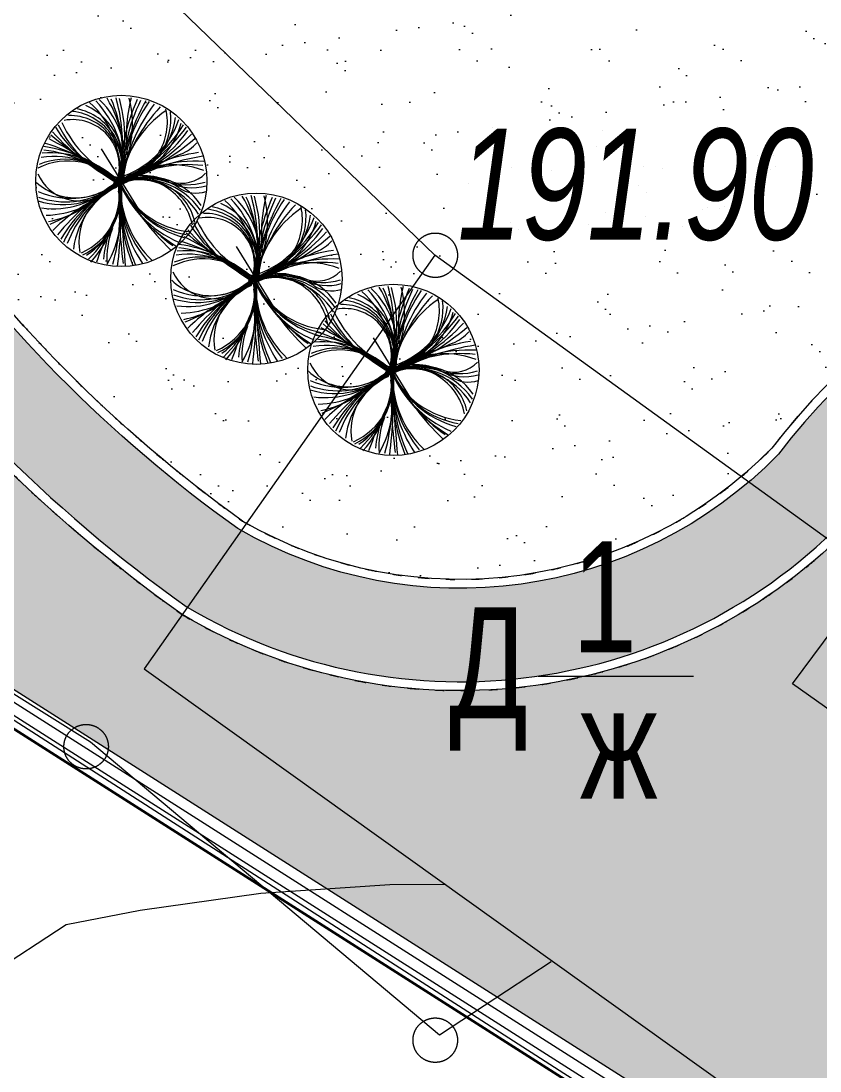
# Model space of a CAD drawing. Header units: millimetres. Extents: x -38151500 to -28914887, y -20564105 to -20349562.
# Drawn here: x -32283639 to -32276453, y -20519373 to -20509929 of the extents above; entities that cross this region are included whole.
import ezdxf
from ezdxf.xclip import XClip

# ---------------------------------------------------------------- set-up
doc = ezdxf.new("R2010")
doc.units = ezdxf.units.MM
doc.header["$MEASUREMENT"] = 0
doc.header["$XCLIPFRAME"] = 0
doc.linetypes.add('ГОСТ 2.303 6', pattern=[480, 80, -150, 100, -150])
doc.layers.add('!!! ПОДОСНОВА', color=7, linetype='Continuous')
for name, color, linetype, lineweight in [('Новый_ГП_БК_08.20_Ном._пера__5', 5, 'Continuous', 13), ('Новый_ГП_Благоустройство штриховка_Ном._пера__246', 246, 'Continuous', 13), ('Новый_ГП_Граница участка_Ном._пера__1', 1, 'Continuous', 40), ('Новый_ГП_Ограждение_Ном._пера__152', 152, 'Continuous', 18), ('Новый_ГП_озеленение_газон_Ном._пера__74', 74, 'Continuous', 20), ('Новый_ГП_озеленение_кустарники_Ном._пера__84', 84, 'Continuous', 5), ('Новый_ГП_озеленение_кустарники_Ном._пера__86', 86, 'Continuous', 13), ('Новый_ГП_озеленение_кустарники_Ном._пера__94', 94, 'Continuous', 5), ('Новый_ГП_Тротуар_Дорожки_Ном._пера__24', 26, 'Continuous', 13), ('Чертеж_1_Новофедоровское_снт 28_07$0$tp_Здания_Ном._пера__253', 252, 'Continuous', 18), ('Чертеж_1_Новофедоровское_снт 28_07$0$tp_отметки_новые_Ном._пера__253', 252, 'Continuous', 18), ('Чертеж_1_Новый_ГП_Топография_Ном._пера__253', 252, 'Continuous', 18), ('Чертеж_1_Новый_Новофедоровское_снт 28_07$0$tp_Здания_Ном._пера__253', 252, 'Continuous', 18), ('Чертеж_1_Новый_Новофедоровское_снт 28_07$0$tp_Контур растит_Ном._пера__253', 252, 'Continuous', 18), ('Чертеж_1_Новый_Новофедоровское_снт 28_07$0$tp_Ограждения рабица_Ном._пера__253', 252, 'Continuous', 18), ('Чертеж_1_Новый_Новофедоровское_снт 28_07$0$tp_отметки_новые_Ном._пера__7', 7, 'Continuous', 18), ('Чертеж_1_Новый_Новофедоровское_снт 28_07$0$tp_рельеф_Ном._пера__253', 252, 'Continuous', 18)]:
    doc.layers.add(name, color=color, linetype=linetype, lineweight=lineweight)
doc.styles.add('РЎР“Р•РќР•Р\xa0РР\xa0_РЎРўРР›Р¬_1', font='arial.ttf', dxfattribs={"width": 0.75})
doc.styles.add('РЎР“Р•РќР•Р\xa0РР\xa0_РЎРўРР›Р¬_3', font='arial.ttf', dxfattribs={"width": 0.749999})
doc.linetypes.add('МЕЖА', pattern='A,0,[7,РіРµРЅРїРїР»Р°РЅ 2025_06_18 dima РІР°СЂРёР°РЅС‚ 21.Shx,S=39.68254,R=0,X=0,Y=1.38778e-17],-5480,0', length=5480)
doc.linetypes.add('Новофедоровское_снт 28_07$0$ЗАБОР_СЕТКА', pattern='A,0,[1,РіРµРЅРїРїР»Р°РЅ 2025_06_18 dima РІР°СЂРёР°РЅС‚ 21.Shx,S=39.68254,R=0,X=0,Y=2.77556e-17],-5000,0', length=5000)
doc.linetypes.add('Новофедоровское_снт 28_07$0$МЕЖА', pattern='A,0,[5,РіРµРЅРїРїР»Р°РЅ 2025_06_18 dima РІР°СЂРёР°РЅС‚ 21.Shx,S=46.746032,R=0,X=0,Y=6.93889e-18],-6500,0', length=6500)
pattern_1 = [(37.5, (5813926.6, -7295.8), (-24.0004694, 734.119856), [0, -579.12, 0, -647.7, 0, -619.125]), (7.5, (5813926.6, -7295.8), (674.284925, 1075.23765), [0, -312.42, 0, -521.97, 0, -200.025]), (327.5, (5813458, -7295.8), (1186.488555, 2.155777), [0, -190.5, 0, -685.8, 0, -895.35]), (317.5, (5813458, -7295.8), (1145.334679, 334.393985), [0, -95.25, 0, -449.58, 0, -514.35])]

# ---------------------------------------------------------------- blocks, each defined once
blk = doc.blocks.new('Чертеж_5_1', base_point=(5813926.6, -7295.8))
at = {"layer": 'Чертеж_1_Новый_ГП_Топография_Ном._пера__253', "color": 252, "linetype": 'Новофедоровское_снт 28_07$0$МЕЖА', "lineweight": 18, "flags": 128}
for points in [[(-32308273.1, -20524360), (-32308233.4, -20524295.8), (-32297746.4, -20507196.2), (-32271576.3, -20524004), (-32260015.4, -20507966.8), (-32250099.4, -20495162.8), (-32251853.4, -20487945.8), (-32253858.4, -20480798.8), (-32259351.4, -20482760.8), (-32262206.7, -20481924.2), (-32276477.9, -20473144.8), (-32266528.8, -20456936.1), (-32274137.4, -20452237.8), (-32315168.4, -20519981.8)], [(-32277303.4, -20473795.8), (-32257903.4, -20485775.8), (-32255433.4, -20481775.8), (-32250993.4, -20493825.8), (-32260723.4, -20507435.8), (-32259863.4, -20507995.8), (-32271223.4, -20523485.8), (-32271553.4, -20524025.8), (-32271823.4, -20523855.8), (-32296303.4, -20508275.8), (-32285623.4, -20491165.8), (-32287333.4, -20490045.8)]]:
    blk.add_lwpolyline(points, close=True, dxfattribs=at)
at = {"layer": 'Чертеж_1_Новый_Новофедоровское_снт 28_07$0$tp_Здания_Ном._пера__253', "color": 252, "linetype": 'Continuous', "lineweight": 18, "flags": 128}
blk.add_lwpolyline([(-32271998.1, -20523294.6), (-32270048, -20520603.2), (-32276700.9, -20515889.9), (-32275960.4, -20514893.8), (-32279917.4, -20512034.8), (-32282532.4, -20515755.8)], close=True, dxfattribs=at)
blk.add_lwpolyline([(-32278987.6, -20515820.3), (-32277591.2, -20515820.3)], dxfattribs=at)
at = {"layer": 'Чертеж_1_Новый_Новофедоровское_снт 28_07$0$tp_Контур растит_Ном._пера__253', "color": 252, "linetype": 'Continuous', "lineweight": 18, "flags": 128}
blk.add_lwpolyline([(-32283572.4, -20508506.8), (-32279917.4, -20512034.8)], dxfattribs=at)
at = {"layer": 'Чертеж_1_Новый_Новофедоровское_снт 28_07$0$tp_Ограждения рабица_Ном._пера__253', "color": 252, "linetype": 'Новофедоровское_снт 28_07$0$ЗАБОР_СЕТКА', "lineweight": 18, "flags": 128}
blk.add_lwpolyline([(-32297746.4, -20507196.2), (-32288083.4, -20513240.8), (-32283015.4, -20516412.8), (-32279875.4, -20519048.8), (-32278871, -20518387.1)], dxfattribs=at)
at = {"layer": 'Чертеж_1_Новый_Новофедоровское_снт 28_07$0$tp_отметки_новые_Ном._пера__7', "color": 7, "linetype": 'Continuous', "lineweight": 18}
for centre in [(-32279913.4, -20512035.8), (-32283053.4, -20516455.8), (-32279913.4, -20519095.8)]:
    blk.add_circle(centre, 200, dxfattribs=at)
at = {"layer": 'Чертеж_1_Новый_Новофедоровское_снт 28_07$0$tp_рельеф_Ном._пера__253', "color": 252, "linetype": 'Continuous', "lineweight": 18, "flags": 128}
blk.add_lwpolyline([(-32279822.5, -20517695.1), (-32280322, -20517699.6), (-32281483.4, -20517775.8), (-32282566.9, -20517928.3), (-32283233.8, -20518057.8), (-32283923.3, -20518508.3), (-32284098, -20519114.6), (-32283904.6, -20519705.1), (-32283625.2, -20520274.1), (-32283249.2, -20520660.7), (-32282690.5, -20520961.3), (-32282221.2, -20521111), (-32281147.9, -20521205), (-32279016.9, -20520989.3), (-32277146.3, -20520780.4), (-32275757.6, -20520604.2)], dxfattribs=at)
at = {"layer": 'Чертеж_1_Новофедоровское_снт 28_07$0$tp_Здания_Ном._пера__253', "color": 252, "linetype": 'Continuous', "lineweight": 18, "char_height": 1000.002, "style": 'РЎР“Р•РќР•Р\xa0РР\xa0_РЎРўРР›Р¬_3'}
for s, insert, attachment_point in [('\\A1;{\\pql;\\fArial|b0|i0|c204|p0;\\W0.749999;1}', (-32278682.3, -20515108.6), 4), ('\\A1;{\\pql;\\fArial|b0|i0|c204|p0;\\W0.749999;Д}', (-32279788.9, -20516491.1), 7), ('\\A1;{\\pql;\\fArial|b0|i0|c204|p0;\\W0.749999;ж}', (-32278613.8, -20516423.8), 4)]:
    blk.add_mtext(s, dxfattribs=dict(at, insert=insert, attachment_point=attachment_point))
at = {"layer": 'Чертеж_1_Новофедоровское_снт 28_07$0$tp_отметки_новые_Ном._пера__253', "color": 252, "linetype": 'Continuous', "lineweight": 18, "insert": (-32279714.4, -20511910.4), "char_height": 999.996, "attachment_point": 7, "style": 'РЎР“Р•РќР•Р\xa0РР\xa0_РЎРўРР›Р¬_1'}
blk.add_mtext('\\A1;{\\pql;\\fArial|b0|i1|c204|p0;\\W0.750000;191.90}', dxfattribs=at)

msp = doc.modelspace()

# ---------------------------------------------------------------- hatches: boundary and pattern name
at = {"layer": 'Новый_ГП_Благоустройство штриховка_Ном._пера__246', "linetype": 'Continuous', "lineweight": 13}
h = msp.add_hatch(dxfattribs=at)
h.set_pattern_fill('Гравий_0003', color=246, style=0, pattern_type=2)
h.set_pattern_definition([(0, (5813926.62, -7252.5), (173.2051, 300), [0, -25, 50, -271.4102]), (0, (5813926.62, -7339.1), (173.2051, 300), [0, -25, 50, -271.4102]), (60, (5813926.62, -7295.8), (-173.2050711, 300.0000167), [50, -296.4102]), (60, (5814026.62, -7295.8), (-173.2050711, 300.0000167), [0, -296.4102, 50, 0, 0, 0]), (120, (5813926.62, -7295.8), (-346.4101711, 1.67e-05), [0, -296.4102, 50, 0, 0, 0]), (120, (5814026.62, -7295.8), (-346.4101711, 1.67e-05), [50, -296.4102])])
h.paths.add_polyline_path([(-32281389.65, -20499016.85), (-32282296.37, -20498450.2, 0.006807), (-32282199.39, -20499278.51, -0.3062134), (-32283041.33, -20500363.06, 0.0041139), (-32285142.27, -20501113.88, 0.2666049), (-32287507.65, -20504738.16, 0.0780142), (-32287273.51, -20507874.55, 0.1723091), (-32282145.91, -20515200.77, 0.3489048), (-32276185.26, -20514370.09, -0.2585313), (-32271792.52, -20512391.41, 0.0136544), (-32269281.01, -20512435.74, 0.3144836), (-32264527.78, -20509554.63), (-32265294.95, -20509075.19), (-32265296.68, -20509216.37, -0.3218012), (-32269252.92, -20511595.41, -0.0137708), (-32271739.6, -20511552.93, 0.2552703), (-32276825.38, -20513823.85, -0.3432439), (-32281688.92, -20514494.9, -0.1712031), (-32286459.39, -20507666.93, -0.0778536), (-32286669.56, -20504795.9, -0.2637), (-32284803.22, -20501884.26, -0.0040028), (-32282771.58, -20501158.6, 0.3175283), (-32281357.16, -20499239.8, -0.0065687)])
at = {"layer": 'Новый_ГП_озеленение_газон_Ном._пера__74', "linetype": 'Continuous', "lineweight": 20}
h = msp.add_hatch(dxfattribs=at)
h.set_pattern_fill('AR_SAND_0003', color=74, style=0, pattern_type=2)
h.set_pattern_definition(pattern_1)
h.paths.add_polyline_path([(-32295187.89, -20507055.27), (-32295891.42, -20508182.38), (-32271650.86, -20523609.99), (-32271472.77, -20523318.57), (-32262368.35, -20510904.18), (-32264459.18, -20509597.51, -0.3182453), (-32269283.52, -20512515.76, -0.0136448), (-32271797.63, -20512471.26, 0.258872), (-32276124, -20514421.77, -0.3493763), (-32282189.52, -20515267.92, -0.1724048), (-32287351.04, -20507894.33, -0.0780291), (-32287587.46, -20504732.63, -0.2668386), (-32285174.3, -20501040.41, -0.0041241), (-32283066.91, -20500287.26, 0.3045295), (-32282279.76, -20499281.03, -0.0082483), (-32282381.92, -20498396.73), (-32285061.68, -20496722.07), (-32291058.51, -20506317.62), (-32290179.38, -20506867.03), (-32291662.99, -20509241.3)])
h = msp.add_hatch(dxfattribs=at)
h.set_pattern_fill('AR_SAND_0003', color=74, style=0, pattern_type=2)
h.set_pattern_definition(pattern_1)
h.paths.add_polyline_path([(-32282745.81, -20501234.34, 0.0039917), (-32284770.64, -20501957.52, 0.2633703), (-32286589.74, -20504801.36, 0.0778382), (-32286381.85, -20507647.17, 0.171087), (-32281645.51, -20514427.59, 0.342622), (-32276886.05, -20513771.47, -0.2549845), (-32271734.62, -20511473.08, 0.0137834), (-32269250.07, -20511515.38, 0.3210024), (-32265376.07, -20509198.38), (-32265369.78, -20509028.43), (-32281298.33, -20499073.92, 0.0090704), (-32281277.05, -20499234.57, -0.3183331)])

# ---------------------------------------------------------------- linework, layer by layer
at = {"layer": 'Новый_ГП_БК_08.20_Ном._пера__5', "color": 5, "linetype": 'ГОСТ 2.303 6', "lineweight": 13}
msp.add_lwpolyline([(-32265376.07, -20509198.38, -0.3210024), (-32269250.07, -20511515.38, -0.0137834), (-32271734.62, -20511473.08, 0.2549845), (-32276886.05, -20513771.47, -0.342622), (-32281645.51, -20514427.59, -0.171087), (-32286381.85, -20507647.17, -0.0778382), (-32286589.74, -20504801.36, -0.2633703), (-32284770.64, -20501957.52, -0.0039917), (-32282745.81, -20501234.34, 0.3183331), (-32281277.05, -20499234.57, -0.0090704), (-32281298.33, -20499073.92), (-32282381.92, -20498396.73, 0.0082483), (-32282279.76, -20499281.03, -0.3045295), (-32283066.92, -20500287.26, 0.0041241), (-32285174.3, -20501040.41, 0.2668386), (-32287587.46, -20504732.63, 0.0780291), (-32287351.04, -20507894.33, 0.1724048), (-32282189.52, -20515267.92, 0.3493763), (-32276124, -20514421.77, -0.258872), (-32271797.63, -20512471.26, 0.0136448), (-32269283.52, -20512515.76, 0.3182453), (-32264459.18, -20509597.51), (-32265369.78, -20509028.43)], format="xyb", close=True, dxfattribs=at)
at = {"layer": 'Новый_ГП_Граница участка_Ном._пера__1', "color": 1, "linetype": 'МЕЖА', "lineweight": 40}
msp.add_lwpolyline([(-32277303.38, -20473795.8), (-32257903.38, -20485775.8), (-32255433.38, -20481775.8), (-32250993.38, -20493825.8), (-32260723.38, -20507435.8), (-32259863.38, -20507995.8), (-32271223.38, -20523485.8), (-32271553.38, -20524025.8), (-32271823.38, -20523855.8), (-32296303.38, -20508275.8), (-32285623.38, -20491165.8), (-32287333.38, -20490045.8)], close=True, dxfattribs=at)
at = {"layer": 'Новый_ГП_Ограждение_Ном._пера__152', "color": 152, "linetype": 'Continuous', "lineweight": 18}
msp.add_lwpolyline([(-32295101.02, -20506916.11), (-32295891.42, -20508182.38), (-32271650.86, -20523609.99), (-32271472.77, -20523318.57), (-32260292.86, -20508074.13), (-32261149.66, -20507516.22), (-32251329.79, -20493780.51), (-32255501.85, -20482457.67), (-32257805.75, -20486188.68), (-32277205.7, -20474208.71), (-32279539.89, -20477990.43), (-32279709.1, -20477883.78), (-32277270.82, -20473933.43), (-32257870.84, -20485913.42), (-32255456.21, -20482003.09), (-32251105.52, -20493810.7), (-32260865.47, -20507462.6), (-32260006.54, -20508021.91), (-32271306.51, -20523430.06), (-32271586.41, -20523888.08), (-32296166.06, -20508244.66), (-32295270.63, -20506810.13), (-32295101.15, -20506916.03)], dxfattribs=at)
msp.add_lwpolyline([(-32277238.26, -20474071.07), (-32257838.29, -20486051.05), (-32255479.03, -20482230.38), (-32251217.65, -20493795.6), (-32261007.57, -20507489.41), (-32260149.7, -20508048.02), (-32271389.64, -20523374.32), (-32271618.64, -20523749.03), (-32296028.74, -20508213.52), (-32285350.11, -20491105.7), (-32287060.93, -20489985.17)], close=True, dxfattribs=at)
at = {"layer": 'Новый_ГП_озеленение_газон_Ном._пера__74', "color": 74, "linetype": 'Continuous', "lineweight": 20}
for points in [[(-32291662.99, -20509241.3), (-32295187.89, -20507055.27), (-32295891.42, -20508182.38), (-32271650.86, -20523609.99), (-32271472.77, -20523318.57), (-32262368.35, -20510904.18), (-32264459.18, -20509597.51, -0.3182453), (-32269283.52, -20512515.76, -0.0136448), (-32271797.63, -20512471.26, 0.258872), (-32276124, -20514421.77, -0.3493763), (-32282189.52, -20515267.92, -0.1724048), (-32287351.04, -20507894.33, -0.0780291), (-32287587.46, -20504732.63, -0.2668386), (-32285174.3, -20501040.41, -0.0041241), (-32283066.91, -20500287.26, 0.3045295), (-32282279.76, -20499281.03, -0.0082483), (-32282381.92, -20498396.73), (-32285061.68, -20496722.07), (-32291058.51, -20506317.62), (-32290179.38, -20506867.03)], [(-32265369.78, -20509028.43), (-32265376.07, -20509198.38, -0.3210024), (-32269250.07, -20511515.38, -0.0137834), (-32271734.62, -20511473.08, 0.2549845), (-32276886.05, -20513771.47, -0.342622), (-32281645.51, -20514427.59, -0.171087), (-32286381.85, -20507647.17, -0.0778382), (-32286589.74, -20504801.36, -0.2633703), (-32284770.64, -20501957.52, -0.0039917), (-32282745.81, -20501234.34, 0.3183331), (-32281277.05, -20499234.57, -0.0090704), (-32281298.33, -20499073.92)]]:
    msp.add_lwpolyline(points, format="xyb", close=True, dxfattribs=at)
at = {"layer": 'Новый_ГП_озеленение_кустарники_Ном._пера__84', "color": 84, "linetype": 'Continuous', "lineweight": 5}
for p, q in [((-32282558.18, -20511656.62), (-32282915.63, -20511077.68)), ((-32283026.37, -20511545.87), (-32282447.43, -20511188.43)), ((-32281343.38, -20512536.55), (-32281700.83, -20511957.6)), ((-32281811.58, -20512425.8), (-32281232.63, -20512068.35)), ((-32280111.23, -20513356.05), (-32280468.68, -20512777.1)), ((-32280579.42, -20513245.3), (-32280000.48, -20512887.85))]:
    msp.add_line(p, q, dxfattribs=at)
at = {"layer": 'Новый_ГП_озеленение_кустарники_Ном._пера__86', "color": 86, "linetype": 'Continuous', "lineweight": 13}
for centre in [(-32282736.9, -20511367.15), (-32281522.1, -20512247.07), (-32280289.95, -20513066.57)]:
    msp.add_circle(centre, 770.25, dxfattribs=at)
at = {"layer": 'Новый_ГП_озеленение_кустарники_Ном._пера__94', "color": 94, "linetype": 'Continuous', "lineweight": 5}
for centre, radius, start, end in [((-32283282.32, -20511201.75), 559.67, 343.593802, 66.159102), ((-32283539.14, -20511253.07), 785.44, 352.44954, 48.791784), ((-32283641.7, -20511289.82), 932.04, 356.182265, 43.575481), ((-32283430.12, -20511163.26), 723.77, 344.331126, 46.904688), ((-32283773.42, -20511180.71), 1065.42, 351.924681, 31.533564), ((-32283948.1, -20511125.11), 1224.01, 352.957714, 23.737631), ((-32283557.23, -20510858.31), 921.61, 324.789004, 14.807868), ((-32284302.26, -20511045.34), 1576.48, 356.662955, 15.702291), ((-32280594.65, -20511706.86), 2195.21, 151.106178, 171.208514), ((-32283998.36, -20510980.56), 1293.49, 356.193766, 15.918386), ((-32280918.67, -20511379.6), 1832.74, 156.059634, 179.090828), ((-32281352.73, -20511682.94), 1425.82, 136.461365, 166.472321), ((-32281343.12, -20511442.36), 1389.21, 145.387988, 177.555594), ((-32281192.73, -20511319.7), 1528.78, 153.728136, 181.421885), ((-32281325.29, -20511536.91), 1408.5, 142.32876, 171.568082), ((-32281226.61, -20510969.17), 1465.26, 166.165259, 187.185336), ((-32283195.94, -20511226.86), 447.04, 342.400476, 92.158282), ((-32283238.94, -20511247.62), 510, 345.881866, 82.448989), ((-32283237.8, -20511216.85), 508.39, 345.091891, 78.29152), ((-32282942.19, -20510702.88), 698.62, 284.619527, 352.288405), ((-32281763.69, -20511555.96), 1001.45, 124.732659, 169.145171), ((-32282854.91, -20510836.94), 532.39, 282.380088, 12.605009), ((-32282851.98, -20510808.51), 561.7, 288.543315, 6.338331), ((-32282399.64, -20510318.29), 1087.9, 211.331593, 252.816436), ((-32282375, -20510409.39), 1033.25, 205.983532, 248.158126), ((-32282352.31, -20510422.57), 1010.05, 204.53121, 246.739662), ((-32283173.29, -20511234.63), 418.97, 342.964497, 100.655477), ((-32283443.83, -20509925.97), 1608.74, 295.03763, 323.469087), ((-32283306.45, -20510169.68), 1323.82, 294.322528, 328.49878), ((-32282995.19, -20510550.34), 820.69, 286.666873, 341.11797), ((-32282861.61, -20510671.6), 686.27, 282.124452, 345.060504), ((-32279585.62, -20506400.21), 5920.61, 230.276823, 237.077042), ((-32282010.72, -20509746.66), 1787.8, 221.258459, 245.609125), ((-32283604.11, -20509191.48), 2356.36, 290.624585, 310.438379), ((-32283110.65, -20510226.49), 1190.87, 286.774753, 324.714649), ((-32283285.11, -20509867.22), 1597.89, 289.958411, 317.541397), ((-32283626.01, -20512372.14), 1328.01, 48.670802, 81.679322), ((-32283967.02, -20512831.87), 1883.56, 50.789176, 73.089968), ((-32285378.1, -20514831.67), 4327.64, 52.82288, 62.58966), ((-32282366.11, -20510740.51), 419.86, 293.193647, 317.336656), ((-32283241.55, -20511773.35), 601.7, 39.885266, 112.930351), ((-32283339.92, -20511906.85), 759.88, 41.219005, 98.86589), ((-32283369.09, -20511912.9), 798.45, 40.811167, 95.679403), ((-32283564.56, -20512244.84), 1162.24, 47.532097, 83.521658), ((-32281802.55, -20512763.79), 1668.93, 98.25601, 123.537832), ((-32278331.71, -20520156.35), 9823.89, 113.193647, 116.37975), ((-32281676.85, -20513245.72), 2125.36, 98.809627, 118.607111), ((-32283214.37, -20511804.09), 615.89, 42.475803, 116.354806), ((-32282283.23, -20512036.09), 814.59, 69.145489, 125.523895), ((-32282064.83, -20512404.35), 1215.13, 86.626914, 124.675431), ((-32282139.52, -20512380.1), 1159.27, 83.20014, 120.681832), ((-32283144.81, -20510998.58), 520.82, 227.239855, 319.698208), ((-32283113.21, -20511136.7), 410.45, 204.030405, 302.251624), ((-32282555.62, -20511997.98), 645.75, 34.823655, 107.592859), ((-32281855.21, -20511038.51), 951.8, 199.914486, 247.393985), ((-32282538.77, -20512053.19), 710.12, 72.993389, 107.220858), ((-32282498.73, -20511906.42), 576.02, 33.690579, 115.632889), ((-32282524.43, -20511770.68), 449.59, 61.70795, 119.546081), ((-32282613.61, -20511870.57), 527.47, 11.714309, 104.473028), ((-32282493.04, -20511992.29), 653.06, 71.603953, 111.814394), ((-32282502.33, -20511839.04), 498.32, 55.561905, 117.786125), ((-32282554.07, -20511847.74), 491.83, 13.025308, 110.73304), ((-32282602.34, -20512018.74), 662.62, 32.254072, 100.886665), ((-32282192.52, -20511088.68), 299.21, 251.603953, 315.566732), ((-32283193.41, -20510777.9), 745.39, 246.877311, 307.76599), ((-32283264.87, -20510820.08), 759.79, 253.076533, 313.726613), ((-32283235.86, -20510832.82), 722.5, 250.10111, 301.969183), ((-32283350.59, -20510828.89), 788.22, 262.510654, 312.134871), ((-32283430.31, -20510820.52), 855.22, 271.154696, 314.143584), ((-32284626.8, -20508897.69), 3119.69, 293.628777, 306.032761), ((-32281523.54, -20513339.05), 2326.24, 122.499095, 140.22353), ((-32282173.25, -20512538.34), 1283.51, 118.475519, 149.647737), ((-32282271.32, -20512359.14), 1078.42, 119.306379, 155.940485), ((-32282268.19, -20512288.95), 1019.64, 120.467689, 159.463165), ((-32282440.39, -20512065.32), 731.58, 112.525062, 173.32445), ((-32282593.5, -20511917.23), 524.99, 110.953068, 190.131457), ((-32283346.84, -20511452.28), 614.7, 294.162196, 6.19104), ((-32283346.72, -20511484.12), 607.51, 295.651521, 5.270459), ((-32283416.28, -20511483.93), 663.11, 303.640378, 8.301985), ((-32283666.25, -20511396.78), 925, 313.164651, 1.245362), ((-32283793.32, -20511392.63), 1051.97, 318.000319, 0.868666), ((-32283659.56, -20511653.52), 919.14, 329.84397, 12.182997), ((-32284505.36, -20511640.15), 1757.71, 344.309031, 7.745517), ((-32288095.34, -20511512.45), 5361.73, 353.346072, 0.880103), ((-32021163.03, -20490178.35), 262457.79, 184.63958, 184.7977603), ((-32281487.15, -20511405.72), 1271.89, 179.759249, 213.68111), ((-32278450.57, -20511537.99), 4307.77, 178.493759, 187.625345), ((-32281681.71, -20511391.23), 1075.66, 181.78621, 220.175878), ((-32281928.77, -20511004.21), 906.25, 204.020814, 254.197929), ((-32282049.57, -20511050.07), 777.29, 204.558191, 263.976627), ((-32281575.76, -20510834.64), 1301.88, 205.022903, 239.06203), ((-32280999.79, -20511431.86), 1751.95, 179.028632, 203.108368), ((-32281117.6, -20511514.2), 1634.07, 176.924615, 201.998588), ((-32282020.47, -20511073.29), 787.64, 202.882225, 260.28785), ((-32281831.82, -20511421.57), 912.3, 178.892192, 226.529826), ((-32280555.21, -20510204.86), 2489.93, 208.834866, 225.723902), ((-32281462.86, -20510788.77), 1414.57, 206.067372, 235.093136), ((-32282151.43, -20510786.77), 614.21, 252.993389, 286.046002), ((-32282098.52, -20510979.42), 449.01, 241.70795, 286.137227), ((-32282062.87, -20511198.14), 278.77, 235.561905, 288.583598), ((-32283570.04, -20510809.98), 939.83, 280.996176, 312.562966), ((-32282228.06, -20512942.53), 1595.07, 117.669094, 134.906335), ((-32282324.34, -20512132.99), 785.44, 352.44954, 48.791784), ((-32282426.9, -20512169.74), 932.04, 356.182265, 43.575481), ((-32282215.32, -20512043.18), 723.77, 344.331126, 46.904688), ((-32282558.62, -20512060.63), 1065.42, 351.924681, 31.533564), ((-32282733.3, -20512005.04), 1224.01, 352.957714, 23.737631), ((-32282342.43, -20511738.24), 921.61, 324.789004, 14.807868), ((-32283087.46, -20511925.27), 1576.48, 356.662955, 15.702291), ((-32279379.85, -20512586.78), 2195.21, 151.106178, 171.208514), ((-32282783.56, -20511860.49), 1293.49, 356.193766, 15.918386), ((-32279703.88, -20512259.52), 1832.74, 156.059634, 179.090828), ((-32280128.32, -20512322.29), 1389.21, 145.387988, 177.555594), ((-32279977.94, -20512199.62), 1528.78, 153.728136, 181.421885), ((-32280011.81, -20511849.09), 1465.26, 166.165259, 187.185336), ((-32279189.96, -20513424.05), 3996.75, 153.107421, 160.604606), ((-32282024.14, -20512127.55), 510, 345.881866, 82.448989), ((-32282023.01, -20512096.77), 508.39, 345.091891, 78.29152), ((-32282067.52, -20512081.68), 559.67, 343.593802, 66.159102), ((-32280548.9, -20512435.88), 1001.45, 124.732659, 169.145171), ((-32281640.12, -20511716.87), 532.39, 282.380088, 12.605009), ((-32280137.93, -20512562.86), 1425.82, 136.461365, 166.472321), ((-32280110.49, -20512416.83), 1408.5, 142.32876, 171.568082), ((-32281637.18, -20511688.44), 561.7, 288.543315, 6.338331), ((-32281160.2, -20511289.31), 1033.25, 205.983532, 248.158126), ((-32281137.51, -20511302.49), 1010.05, 204.53121, 246.739662), ((-32281958.49, -20512114.55), 418.97, 342.964497, 100.655477), ((-32281981.14, -20512106.78), 447.04, 342.400476, 92.158282), ((-32281727.4, -20511582.8), 698.62, 284.619527, 352.288405), ((-32282091.65, -20511049.6), 1323.82, 294.322528, 328.49878), ((-32281780.39, -20511430.26), 820.69, 286.666873, 341.11797), ((-32281646.81, -20511551.53), 686.27, 282.124452, 345.060504), ((-32281580.31, -20512216.85), 1325.89, 163.318045, 173.709465), ((-32282159.23, -20512057.86), 707.91, 158.323065, 184.650866), ((-32278370.83, -20507280.13), 5920.61, 230.276823, 237.077042), ((-32280795.92, -20510626.58), 1787.8, 221.258459, 245.609125), ((-32281184.84, -20511198.21), 1087.9, 211.331593, 252.816436), ((-32281895.85, -20511106.41), 1190.87, 286.774753, 324.714649), ((-32282229.03, -20510805.89), 1608.74, 295.03763, 323.469087), ((-32282070.31, -20510747.15), 1597.89, 289.958411, 317.541397), ((-32282752.22, -20513711.8), 1883.56, 50.789176, 73.089968), ((-32284163.3, -20515711.59), 4327.64, 52.82288, 62.58966), ((-32282389.31, -20510071.41), 2356.36, 290.624585, 310.438379), ((-32281151.31, -20511620.43), 419.86, 293.193647, 317.336656), ((-32282154.3, -20512792.83), 798.45, 40.811167, 95.679403), ((-32282411.21, -20513252.06), 1328.01, 48.670802, 81.679322), ((-32282349.77, -20513124.77), 1162.24, 47.532097, 83.521658), ((-32280587.76, -20513643.71), 1668.93, 98.25601, 123.537832), ((-32277116.92, -20521036.27), 9823.89, 113.193647, 116.37975), ((-32280462.05, -20514125.65), 2125.36, 98.809627, 118.607111), ((-32281999.58, -20512684.01), 615.89, 42.475803, 116.354806), ((-32282026.75, -20512653.28), 601.7, 39.885266, 112.930351), ((-32282125.13, -20512786.77), 759.88, 41.219005, 98.86589), ((-32281068.44, -20512916.01), 814.59, 69.145489, 125.523895), ((-32280850.03, -20513284.27), 1215.13, 86.626914, 124.675431), ((-32280924.72, -20513260.02), 1159.27, 83.20014, 120.681832), ((-32281930.02, -20511878.5), 520.82, 227.239855, 319.698208), ((-32281898.42, -20512016.63), 410.45, 204.030405, 302.251624), ((-32281283.93, -20512786.34), 576.02, 33.690579, 115.632889), ((-32281309.63, -20512650.6), 449.59, 61.70795, 119.546081), ((-32280977.73, -20511968.61), 299.21, 251.603953, 315.566732), ((-32281978.61, -20511657.83), 745.39, 246.877311, 307.76599), ((-32282050.07, -20511700.01), 759.79, 253.076533, 313.726613), ((-32282135.79, -20511708.81), 788.22, 262.510654, 312.134871), ((-32283412, -20509777.61), 3119.69, 293.628777, 306.032761), ((-32280308.75, -20514218.97), 2326.24, 122.499095, 140.22353), ((-32280958.45, -20513418.26), 1283.51, 118.475519, 149.647737), ((-32281056.52, -20513239.06), 1078.42, 119.306379, 155.940485), ((-32281053.39, -20513168.88), 1019.64, 120.467689, 159.463165), ((-32281225.59, -20512945.24), 731.58, 112.525062, 173.32445), ((-32281378.7, -20512797.15), 524.99, 110.953068, 190.131457), ((-32282132.04, -20512332.21), 614.7, 294.162196, 6.19104), ((-32282131.92, -20512364.04), 607.51, 295.651521, 5.270459), ((-32282201.48, -20512363.86), 663.11, 303.640378, 8.301985), ((-32282451.45, -20512276.71), 925, 313.164651, 1.245362), ((-32282578.52, -20512272.55), 1051.97, 318.000319, 0.868666), ((-32283290.56, -20512520.07), 1757.71, 344.309031, 7.745517), ((-32286880.54, -20512392.38), 5361.73, 353.346072, 0.880103), ((-32019948.23, -20491058.27), 262457.79, 184.63958, 184.7977603), ((-32280272.35, -20512285.65), 1271.89, 179.759249, 213.68111), ((-32277235.77, -20512417.92), 4307.77, 178.493759, 187.625345), ((-32280466.91, -20512271.15), 1075.66, 181.78621, 220.175878), ((-32280713.97, -20511884.14), 906.25, 204.020814, 254.197929), ((-32280834.77, -20511929.99), 777.29, 204.558191, 263.976627), ((-32280360.97, -20511714.56), 1301.88, 205.022903, 239.06203), ((-32279785, -20512311.78), 1751.95, 179.028632, 203.108368), ((-32279902.8, -20512394.13), 1634.07, 176.924615, 201.998588), ((-32281340.82, -20512877.9), 645.75, 34.823655, 107.592859), ((-32280640.41, -20511918.43), 951.8, 199.914486, 247.393985), ((-32281323.97, -20512933.11), 710.12, 72.993389, 107.220858), ((-32280805.68, -20511953.21), 787.64, 202.882225, 260.28785), ((-32281398.81, -20512750.49), 527.47, 11.714309, 104.473028), ((-32280617.02, -20512301.5), 912.3, 178.892192, 226.529826), ((-32279340.41, -20511084.78), 2489.93, 208.834866, 225.723902), ((-32281278.25, -20512872.21), 653.06, 71.603953, 111.814394), ((-32281287.53, -20512718.96), 498.32, 55.561905, 117.786125), ((-32280248.07, -20511668.69), 1414.57, 206.067372, 235.093136), ((-32281339.27, -20512727.67), 491.83, 13.025308, 110.73304), ((-32281387.55, -20512898.66), 662.62, 32.254072, 100.886665), ((-32280936.63, -20511666.69), 614.21, 252.993389, 286.046002), ((-32280883.73, -20511859.35), 449.01, 241.70795, 286.137227), ((-32280848.07, -20512078.06), 278.77, 235.561905, 288.583598), ((-32282021.06, -20511712.74), 722.5, 250.10111, 301.969183), ((-32282215.51, -20511700.45), 855.22, 271.154696, 314.143584), ((-32282355.24, -20511689.9), 939.83, 280.996176, 312.562966), ((-32282444.76, -20512533.44), 919.14, 329.84397, 12.182997), ((-32280835.37, -20512901.18), 559.67, 343.593802, 66.159102), ((-32281092.19, -20512952.49), 785.44, 352.44954, 48.791784), ((-32281194.75, -20512989.24), 932.04, 356.182265, 43.575481), ((-32280983.17, -20512862.68), 723.77, 344.331126, 46.904688), ((-32281326.47, -20512880.13), 1065.42, 351.924681, 31.533564), ((-32281501.15, -20512824.54), 1224.01, 352.957714, 23.737631), ((-32281110.28, -20512557.73), 921.61, 324.789004, 14.807868), ((-32281855.31, -20512744.77), 1576.48, 356.662955, 15.702291), ((-32278147.7, -20513406.28), 2195.21, 151.106178, 171.208514), ((-32281551.41, -20512679.98), 1293.49, 356.193766, 15.918386), ((-32278471.73, -20513079.02), 1832.74, 156.059634, 179.090828), ((-32278905.78, -20513382.36), 1425.82, 136.461365, 166.472321), ((-32278896.17, -20513141.78), 1389.21, 145.387988, 177.555594), ((-32278745.78, -20513019.12), 1528.78, 153.728136, 181.421885), ((-32278878.34, -20513236.33), 1408.5, 142.32876, 171.568082), ((-32278779.66, -20512668.59), 1465.26, 166.165259, 187.185336), ((-32281013.26, -20513822.45), 1595.07, 117.669094, 134.906335), ((-32277975.16, -20514303.98), 3996.75, 153.107421, 160.604606), ((-32280748.99, -20512926.28), 447.04, 342.400476, 92.158282), ((-32280791.99, -20512947.04), 510, 345.881866, 82.448989), ((-32280790.85, -20512916.27), 508.39, 345.091891, 78.29152), ((-32280495.24, -20512402.3), 698.62, 284.619527, 352.288405), ((-32279316.74, -20513255.38), 1001.45, 124.732659, 169.145171), ((-32280407.97, -20512536.37), 532.39, 282.380088, 12.605009), ((-32280405.03, -20512507.93), 561.7, 288.543315, 6.338331), ((-32279952.69, -20512017.71), 1087.9, 211.331593, 252.816436), ((-32279928.05, -20512108.81), 1033.25, 205.983532, 248.158126), ((-32279905.36, -20512121.99), 1010.05, 204.53121, 246.739662), ((-32280726.34, -20512934.05), 418.97, 342.964497, 100.655477), ((-32280996.88, -20511625.39), 1608.74, 295.03763, 323.469087), ((-32280859.5, -20511869.1), 1323.82, 294.322528, 328.49878), ((-32280548.24, -20512249.76), 820.69, 286.666873, 341.11797), ((-32280414.66, -20512371.03), 686.27, 282.124452, 345.060504), ((-32280944.43, -20512937.78), 707.91, 158.323065, 184.650866), ((-32277138.68, -20508099.63), 5920.61, 230.276823, 237.077042), ((-32279563.77, -20511446.08), 1787.8, 221.258459, 245.609125), ((-32281157.16, -20510890.9), 2356.36, 290.624585, 310.438379), ((-32280663.7, -20511925.91), 1190.87, 286.774753, 324.714649), ((-32280838.16, -20511566.64), 1597.89, 289.958411, 317.541397), ((-32280365.51, -20513096.77), 1325.89, 163.318045, 173.709465), ((-32281179.06, -20514071.56), 1328.01, 48.670802, 81.679322), ((-32281520.07, -20514531.29), 1883.56, 50.789176, 73.089968), ((-32282931.15, -20516531.09), 4327.64, 52.82288, 62.58966), ((-32279919.16, -20512439.93), 419.86, 293.193647, 317.336656), ((-32280794.6, -20513472.77), 601.7, 39.885266, 112.930351), ((-32280892.97, -20513606.27), 759.88, 41.219005, 98.86589), ((-32280922.14, -20513612.33), 798.45, 40.811167, 95.679403), ((-32281117.61, -20513944.26), 1162.24, 47.532097, 83.521658), ((-32279355.6, -20514463.21), 1668.93, 98.25601, 123.537832), ((-32275884.76, -20521855.77), 9823.89, 113.193647, 116.37975), ((-32279229.9, -20514945.14), 2125.36, 98.809627, 118.607111), ((-32280767.42, -20513503.51), 615.89, 42.475803, 116.354806), ((-32279836.28, -20513735.51), 814.59, 69.145489, 125.523895), ((-32279617.88, -20514103.77), 1215.13, 86.626914, 124.675431), ((-32279692.57, -20514079.52), 1159.27, 83.20014, 120.681832), ((-32280697.86, -20512698), 520.82, 227.239855, 319.698208), ((-32280666.26, -20512836.12), 410.45, 204.030405, 302.251624), ((-32280108.67, -20513697.4), 645.75, 34.823655, 107.592859), ((-32279408.26, -20512737.93), 951.8, 199.914486, 247.393985), ((-32280091.82, -20513752.61), 710.12, 72.993389, 107.220858), ((-32280051.78, -20513605.84), 576.02, 33.690579, 115.632889), ((-32280077.48, -20513470.1), 449.59, 61.70795, 119.546081), ((-32280166.66, -20513569.99), 527.47, 11.714309, 104.473028), ((-32280046.09, -20513691.71), 653.06, 71.603953, 111.814394), ((-32280055.38, -20513538.46), 498.32, 55.561905, 117.786125), ((-32280107.12, -20513547.17), 491.83, 13.025308, 110.73304), ((-32280155.39, -20513718.16), 662.62, 32.254072, 100.886665), ((-32279745.57, -20512788.1), 299.21, 251.603953, 315.566732), ((-32280746.46, -20512477.33), 745.39, 246.877311, 307.76599), ((-32280817.92, -20512519.51), 759.79, 253.076533, 313.726613), ((-32280788.91, -20512532.24), 722.5, 250.10111, 301.969183), ((-32280903.64, -20512528.31), 788.22, 262.510654, 312.134871), ((-32280983.36, -20512519.94), 855.22, 271.154696, 314.143584), ((-32282179.85, -20510597.11), 3119.69, 293.628777, 306.032761), ((-32279076.59, -20515038.47), 2326.24, 122.499095, 140.22353), ((-32279726.3, -20514237.76), 1283.51, 118.475519, 149.647737), ((-32279824.37, -20514058.56), 1078.42, 119.306379, 155.940485), ((-32279821.24, -20513988.37), 1019.64, 120.467689, 159.463165), ((-32279993.44, -20513764.74), 731.58, 112.525062, 173.32445), ((-32280146.55, -20513616.65), 524.99, 110.953068, 190.131457), ((-32280899.89, -20513151.7), 614.7, 294.162196, 6.19104), ((-32280899.77, -20513183.54), 607.51, 295.651521, 5.270459), ((-32280969.33, -20513183.36), 663.11, 303.640378, 8.301985), ((-32281219.3, -20513096.2), 925, 313.164651, 1.245362), ((-32281346.37, -20513092.05), 1051.97, 318.000319, 0.868666), ((-32281212.61, -20513352.94), 919.14, 329.84397, 12.182997), ((-32282058.41, -20513339.57), 1757.71, 344.309031, 7.745517), ((-32285648.39, -20513211.87), 5361.73, 353.346072, 0.880103), ((-32018716.08, -20491877.77), 262457.79, 184.63958, 184.7977603), ((-32279040.2, -20513105.14), 1271.89, 179.759249, 213.68111), ((-32276003.62, -20513237.41), 4307.77, 178.493759, 187.625345), ((-32279234.76, -20513090.65), 1075.66, 181.78621, 220.175878), ((-32279481.82, -20512703.63), 906.25, 204.020814, 254.197929), ((-32279602.62, -20512749.49), 777.29, 204.558191, 263.976627), ((-32279128.81, -20512534.06), 1301.88, 205.022903, 239.06203), ((-32278552.84, -20513131.28), 1751.95, 179.028632, 203.108368), ((-32278670.65, -20513213.63), 1634.07, 176.924615, 201.998588), ((-32279573.52, -20512772.71), 787.64, 202.882225, 260.28785), ((-32279384.87, -20513120.99), 912.3, 178.892192, 226.529826), ((-32278108.26, -20511904.28), 2489.93, 208.834866, 225.723902), ((-32279015.91, -20512488.19), 1414.57, 206.067372, 235.093136), ((-32279704.48, -20512486.19), 614.21, 252.993389, 286.046002), ((-32279651.58, -20512678.84), 449.01, 241.70795, 286.137227), ((-32279615.92, -20512897.56), 278.77, 235.561905, 288.583598), ((-32281123.09, -20512509.4), 939.83, 280.996176, 312.562966), ((-32279781.11, -20514641.95), 1595.07, 117.669094, 134.906335), ((-32276743.01, -20515123.48), 3996.75, 153.107421, 160.604606), ((-32279133.36, -20513916.27), 1325.89, 163.318045, 173.709465), ((-32279712.28, -20513757.28), 707.91, 158.323065, 184.650866)]:
    msp.add_arc(centre, radius, start, end, dxfattribs=at)
at = {"layer": 'Новый_ГП_Тротуар_Дорожки_Ном._пера__24', "color": 26, "linetype": 'Continuous', "lineweight": 13}
msp.add_lwpolyline([(-32265296.68, -20509216.37, -0.3218012), (-32269252.92, -20511595.41, -0.0137708), (-32271739.6, -20511552.93, 0.2552703), (-32276825.38, -20513823.85, -0.3432439), (-32281688.92, -20514494.9, -0.1712031), (-32286459.39, -20507666.93, -0.0778536), (-32286669.56, -20504795.9, -0.2637), (-32284803.22, -20501884.26, -0.0040028), (-32282771.58, -20501158.6, 0.3175283), (-32281357.16, -20499239.8, -0.0134251), (-32281417.3, -20498783.32), (-32282319.3, -20498219.62, 0.0086983), (-32282199.39, -20499278.51, -0.3062134), (-32283041.33, -20500363.06, 0.0041139), (-32285142.27, -20501113.88, 0.2666049), (-32287507.65, -20504738.16, 0.0780142), (-32287273.51, -20507874.55, 0.1723091), (-32282145.91, -20515200.77, 0.3489048), (-32276185.26, -20514370.09, -0.2585313), (-32271792.52, -20512391.41, 0.0136544), (-32269281.01, -20512435.74, 0.3198609), (-32264490.24, -20509467.48), (-32265293.6, -20508965.42)], format="xyb", close=True, dxfattribs=at)

# ---------------------------------------------------------------- block references
at = {"layer": '!!! ПОДОСНОВА', "color": 252, "linetype": 'Continuous', "lineweight": 40}
ref = msp.add_blockref('Чертеж_5_1', (5813926.62, -7295.8), dxfattribs=at)
XClip(ref).set_block_clipping_path([(-32342847.3118521906, -20426134.2498699203), (-32342847.3118521906, -20517391.6082299612), (-32320266.7422028184, -20517391.6082299612), (-32314873.6045184806, -20528511.4797440507), (-32229507.7408887595, -20528511.4797440507), (-32229507.7408887595, -20426017.5390227698)])

doc.saveas('drawing.dxf')
